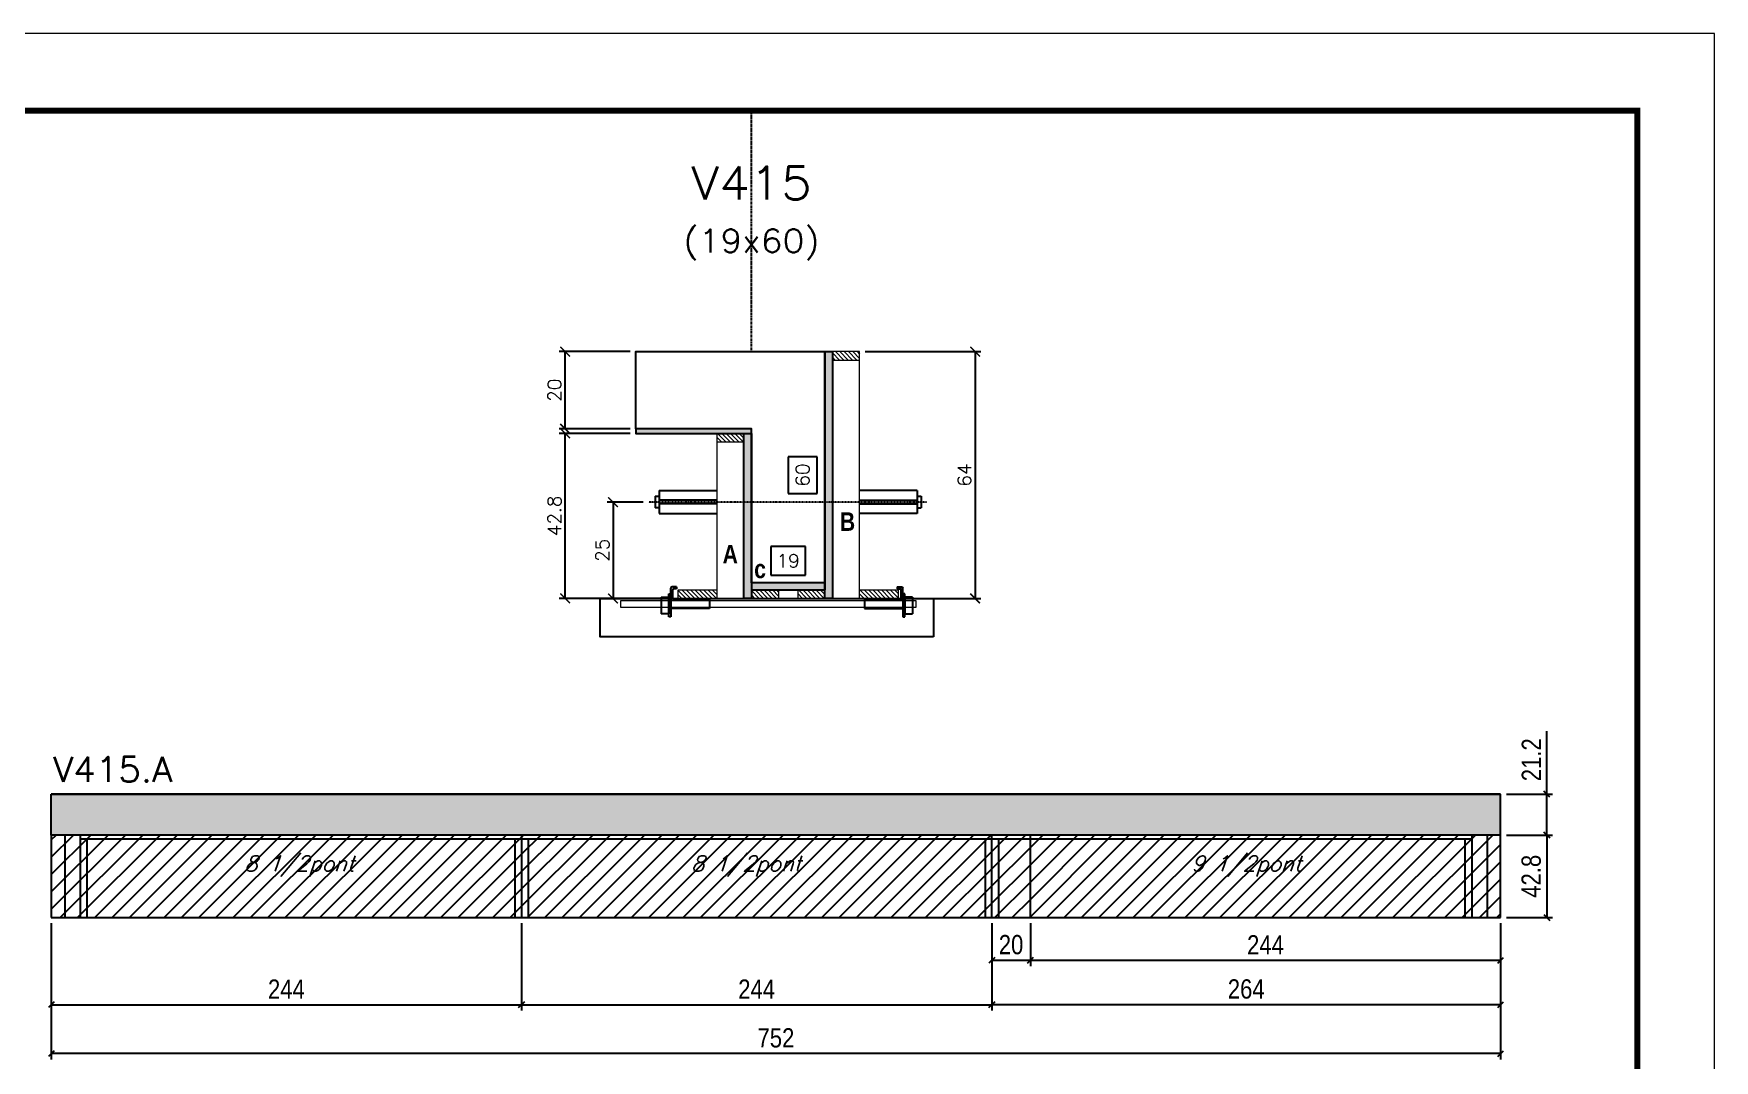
# Model space of a CAD drawing. Extents: x 137137 to 143418, y 10464 to 34486.
# Drawn here: x 137750 to 138622, y 24765 to 25297 of the extents above; entities that cross this region are included whole.
import ezdxf
from ezdxf.enums import TextEntityAlignment as Align

# ---------------------------------------------------------------- set-up
doc = ezdxf.new("R2010")
doc.units = 0
doc.linetypes.add('DASHED', pattern=[0.75, 0.5, -0.25])
doc.linetypes.add('HIDDEN', pattern=[0.375, 0.25, -0.125])
for name, color, linetype in [('barrote', 251, 'Continuous'), ('COTA', 241, 'Continuous'), ('Cota Seção (2x)', 4, 'Continuous'), ('detalhes', 4, 'Continuous'), ('Painéis', 200, 'Continuous'), ('presilha', 1, 'Continuous'), ('Reaproveitamento', 251, 'Continuous'), ('SARR_2.2x7', 40, 'Continuous'), ('SARR_3.5x7', 81, 'Continuous'), ('TENSOR', 3, 'Continuous'), ('texto', 7, 'Continuous'), ('Texto de Titulo', 7, 'Continuous'), ('Texto Qtd Sarr', 242, 'Continuous')]:
    doc.layers.add(name, color=color, linetype=linetype)
for name, color, linetype, lineweight in [('CONCRETO', 251, 'Continuous', 25), ('Folhas', 255, 'Continuous', 9), ('Hachura', 251, 'Continuous', 9), ('Madeira', 126, 'Continuous', 18), ('SARRAFO DE PRESSAO', 251, 'DASHED', 9), ('SCO-___-LAJ', 2, 'Continuous', 0), ('Texto Seção', 7, 'Continuous', 15)]:
    doc.layers.add(name, color=color, linetype=linetype, lineweight=lineweight)
doc.styles.add('COTA TECNICA', font='techl___.ttf', dxfattribs={"height": 10})
doc.styles.add('REGUA-120', font='ROMANS.shx', dxfattribs={"height": 15})
doc.styles.add('Romans', font='romans.shx')
doc.styles.add('TECNICA', font='techb___.ttf', dxfattribs={"height": 10})
doc.dimstyles.new('Cota Seção (2x)', dxfattribs={"dimtxt": 7, "dimasz": 5, "dimexe": 3, "dimexo": 3, "dimgap": 2, "dimtad": 3, "dimdec": 1, "dimlfac": 0.5, "dimzin": 12, "dimdsep": 46, "dimtxsty": 'Romans', "dimblk": 'ARCHTICK', "dimcen": 0, "dimclrd": 4, "dimclre": 4, "dimclrt": 1, "dimadec": 1, "dimazin": 3, "dimtfac": 1, "dimtdec": 1, "dimtmove": 0, "dimatfit": 3, "dimldrblk": 'OBLIQUE', "dimfxl": 1, "dimtolj": 1, "dimtzin": 12, "dimarcsym": 0})
doc.dimstyles.new('Cota Seção interna', dxfattribs={"dimtxt": 7, "dimasz": 6, "dimexe": 0.18, "dimexo": 2, "dimgap": -4, "dimtad": 3, "dimdec": 1, "dimlfac": 0.5, "dimzin": 12, "dimdsep": 46, "dimtxsty": 'Romans', "dimblk": 'ARCHTICK', "dimcen": 0.09, "dimse1": 1, "dimse2": 1, "dimsd1": 1, "dimsd2": 1, "dimclrd": 180, "dimclre": 5, "dimclrt": 1, "dimadec": 0, "dimazin": 3, "dimtfac": 1, "dimtdec": 1, "dimtofl": 0, "dimtmove": 0, "dimatfit": 3, "dimldrblk": 'ARCHTICK', "dimfxl": 1, "dimtolj": 1, "dimtzin": 0, "dimarcsym": 0})
doc.dimstyles.new('PAINEL', dxfattribs={"dimtxt": 10, "dimasz": 3, "dimexe": 3, "dimexo": 3, "dimgap": 3, "dimtad": 1, "dimdec": 1, "dimzin": 12, "dimdsep": 46, "dimtxsty": 'COTA TECNICA', "dimblk1": 'OBLIQUE', "dimblk2": 'OBLIQUE', "dimsah": 1, "dimcen": 0.9, "dimclrd": 4, "dimclre": 4, "dimclrt": 240, "dimadec": 1, "dimazin": 3, "dimtfac": 1, "dimtdec": 1, "dimtmove": 0, "dimatfit": 3, "dimfxl": 1, "dimtolj": 1, "dimtzin": 12, "dimarcsym": 0})
pattern_1 = [(45, (-4700.663, -8040.026), (-4.49012806, 4.49012806), [])]

# ---------------------------------------------------------------- blocks, each defined once
blk = doc.blocks.new('9999999999')
at = {"layer": 'Folhas'}
blk.add_lwpolyline([(98138.98, 34190.21), (99623.98, 34190.21), (99623.98, 35240.21), (98138.98, 35240.21)], close=True, dxfattribs=at)
at = {"layer": 'Folhas', "color": 30, "const_width": 3}
blk.add_lwpolyline([(98213.98, 34230.21), (99583.98, 34230.21), (99583.98, 35200.21), (98213.98, 35200.21)], close=True, dxfattribs=at)
blk = doc.blocks.new('_Oblique')
at = {"color": 0, "linetype": 'ByBlock', "lineweight": -2}
blk.add_line((-0.5, -0.5), (0.5, 0.5), dxfattribs=at)
blk = doc.blocks.new('*D699')
at = {"layer": 'COTA', "color": 4, "linetype": 'ByBlock', "lineweight": -2, "transparency": 16777216}
for p, q in [((137759.38, 24835.61), (137759.38, 24790.38)), ((138003.38, 24835.61), (138003.38, 24790.38)), ((137759.38, 24793.38), (138003.38, 24793.38))]:
    blk.add_line(p, q, dxfattribs=at)
at = {"layer": 'Defpoints', "color": 0, "linetype": 'ByBlock', "transparency": 16777216}
for p in [(137759.38, 24838.61), (138003.38, 24838.61), (138003.38, 24793.38)]:
    blk.add_point(p, dxfattribs=at)
at = {"layer": 'COTA', "color": 4, "linetype": 'ByBlock', "lineweight": -2, "transparency": 16777216, "xscale": 3, "yscale": 3, "zscale": 3, "rotation": 180}
blk.add_blockref('_Oblique', (137759.38, 24793.38), dxfattribs=at)
at = {"layer": 'COTA', "color": 4, "linetype": 'ByBlock', "lineweight": -2, "transparency": 16777216, "xscale": 3, "yscale": 3, "zscale": 3}
blk.add_blockref('_Oblique', (138003.38, 24793.38), dxfattribs=at)
at = {"layer": 'COTA', "color": 240, "linetype": 'ByBlock', "transparency": 16777216, "insert": (137881.38, 24801.46), "char_height": 10, "attachment_point": 5, "style": 'COTA TECNICA'}
blk.add_mtext('\\A1;244', dxfattribs=at)
blk = doc.blocks.new('*D700')
at = {"layer": 'COTA', "color": 4, "linetype": 'ByBlock', "lineweight": -2, "transparency": 16777216}
for p, q in [((138003.38, 24835.61), (138003.38, 24790.38)), ((138247.38, 24835.61), (138247.38, 24790.38)), ((138003.38, 24793.38), (138247.38, 24793.38))]:
    blk.add_line(p, q, dxfattribs=at)
at = {"layer": 'Defpoints', "color": 0, "linetype": 'ByBlock', "transparency": 16777216}
for p in [(138003.38, 24838.61), (138247.38, 24838.61), (138247.38, 24793.38)]:
    blk.add_point(p, dxfattribs=at)
at = {"layer": 'COTA', "color": 4, "linetype": 'ByBlock', "lineweight": -2, "transparency": 16777216, "xscale": 3, "yscale": 3, "zscale": 3, "rotation": 180}
blk.add_blockref('_Oblique', (138003.38, 24793.38), dxfattribs=at)
at = {"layer": 'COTA', "color": 4, "linetype": 'ByBlock', "lineweight": -2, "transparency": 16777216, "xscale": 3, "yscale": 3, "zscale": 3}
blk.add_blockref('_Oblique', (138247.38, 24793.38), dxfattribs=at)
at = {"layer": 'COTA', "color": 240, "linetype": 'ByBlock', "transparency": 16777216, "insert": (138125.38, 24801.46), "char_height": 10, "attachment_point": 5, "style": 'COTA TECNICA'}
blk.add_mtext('\\A1;244', dxfattribs=at)
blk = doc.blocks.new('*D701')
at = {"layer": 'COTA', "color": 4, "linetype": 'ByBlock', "lineweight": -2, "transparency": 16777216}
for p, q in [((138247.38, 24835.61), (138247.38, 24790.38)), ((138511.38, 24835.61), (138511.38, 24790.38)), ((138511.38, 24793.38), (138247.38, 24793.38))]:
    blk.add_line(p, q, dxfattribs=at)
at = {"layer": 'Defpoints', "color": 0, "linetype": 'ByBlock', "transparency": 16777216}
for p in [(138247.38, 24838.61), (138511.38, 24838.61), (138247.38, 24793.38)]:
    blk.add_point(p, dxfattribs=at)
at = {"layer": 'COTA', "color": 4, "linetype": 'ByBlock', "lineweight": -2, "transparency": 16777216, "xscale": 3, "yscale": 3, "zscale": 3, "rotation": 180}
blk.add_blockref('_Oblique', (138247.38, 24793.38), dxfattribs=at)
at = {"layer": 'COTA', "color": 4, "linetype": 'ByBlock', "lineweight": -2, "transparency": 16777216, "xscale": 3, "yscale": 3, "zscale": 3}
blk.add_blockref('_Oblique', (138511.38, 24793.38), dxfattribs=at)
at = {"layer": 'COTA', "color": 240, "linetype": 'ByBlock', "transparency": 16777216, "insert": (138379.38, 24801.49), "char_height": 10, "attachment_point": 5, "style": 'COTA TECNICA'}
blk.add_mtext('\\A1;264', dxfattribs=at)
blk = doc.blocks.new('*D702')
at = {"layer": 'COTA', "color": 4, "linetype": 'ByBlock', "lineweight": -2, "transparency": 16777216}
for p, q in [((138267.38, 24835.61), (138267.38, 24813.39)), ((138511.38, 24835.61), (138511.38, 24813.39)), ((138511.38, 24816.39), (138267.38, 24816.39))]:
    blk.add_line(p, q, dxfattribs=at)
at = {"layer": 'Defpoints', "color": 0, "linetype": 'ByBlock', "transparency": 16777216}
for p in [(138267.38, 24838.61), (138511.38, 24838.61), (138267.38, 24816.39)]:
    blk.add_point(p, dxfattribs=at)
at = {"layer": 'COTA', "color": 4, "linetype": 'ByBlock', "lineweight": -2, "transparency": 16777216, "xscale": 3, "yscale": 3, "zscale": 3, "rotation": 180}
blk.add_blockref('_Oblique', (138267.38, 24816.39), dxfattribs=at)
at = {"layer": 'COTA', "color": 4, "linetype": 'ByBlock', "lineweight": -2, "transparency": 16777216, "xscale": 3, "yscale": 3, "zscale": 3}
blk.add_blockref('_Oblique', (138511.38, 24816.39), dxfattribs=at)
at = {"layer": 'COTA', "color": 240, "linetype": 'ByBlock', "transparency": 16777216, "insert": (138389.38, 24824.46), "char_height": 10, "attachment_point": 5, "style": 'COTA TECNICA'}
blk.add_mtext('\\A1;244', dxfattribs=at)
blk = doc.blocks.new('*D703')
at = {"layer": 'COTA', "color": 4, "linetype": 'ByBlock', "lineweight": -2, "transparency": 16777216}
for p, q in [((138247.38, 24835.61), (138247.38, 24813.39)), ((138267.38, 24835.61), (138267.38, 24813.39)), ((138267.38, 24816.39), (138247.38, 24816.39))]:
    blk.add_line(p, q, dxfattribs=at)
at = {"layer": 'Defpoints', "color": 0, "linetype": 'ByBlock', "transparency": 16777216}
for p in [(138247.38, 24838.61), (138267.38, 24838.61), (138247.38, 24816.39)]:
    blk.add_point(p, dxfattribs=at)
at = {"layer": 'COTA', "color": 4, "linetype": 'ByBlock', "lineweight": -2, "transparency": 16777216, "xscale": 3, "yscale": 3, "zscale": 3, "rotation": 180}
blk.add_blockref('_Oblique', (138247.38, 24816.39), dxfattribs=at)
at = {"layer": 'COTA', "color": 4, "linetype": 'ByBlock', "lineweight": -2, "transparency": 16777216, "xscale": 3, "yscale": 3, "zscale": 3}
blk.add_blockref('_Oblique', (138267.38, 24816.39), dxfattribs=at)
at = {"layer": 'COTA', "color": 240, "linetype": 'ByBlock', "transparency": 16777216, "insert": (138257.38, 24824.49), "char_height": 10, "attachment_point": 5, "style": 'COTA TECNICA'}
blk.add_mtext('\\A1;20', dxfattribs=at)
blk = doc.blocks.new('*D714')
at = {"layer": 'COTA', "color": 4, "linetype": 'ByBlock', "lineweight": -2, "transparency": 16777216}
for p, q in [((138535.37, 24902.61), (138535.37, 24935.34)), ((138514.38, 24902.61), (138538.37, 24902.61)), ((138535.37, 24881.41), (138535.37, 24902.61)), ((138514.38, 24881.41), (138538.37, 24881.41))]:
    blk.add_line(p, q, dxfattribs=at)
at = {"layer": 'Defpoints', "color": 0, "linetype": 'ByBlock', "transparency": 16777216}
for p in [(138511.38, 24902.61), (138511.38, 24881.41), (138535.37, 24881.41)]:
    blk.add_point(p, dxfattribs=at)
at = {"layer": 'COTA', "color": 4, "linetype": 'ByBlock', "lineweight": -2, "transparency": 16777216, "xscale": 3, "yscale": 3, "zscale": 3}
for p, rotation in [((138535.37, 24902.61), 90), ((138535.37, 24881.41), 270)]:
    blk.add_blockref('_Oblique', p, dxfattribs=dict(at, rotation=rotation))
at = {"layer": 'COTA', "color": 240, "linetype": 'ByBlock', "transparency": 16777216, "insert": (138527.32, 24920.47), "char_height": 10, "attachment_point": 5, "rotation": 90, "style": 'COTA TECNICA'}
blk.add_mtext('\\A1;21.2', dxfattribs=at)
blk = doc.blocks.new('*D715')
at = {"layer": 'COTA', "color": 4, "linetype": 'ByBlock', "lineweight": -2, "transparency": 16777216}
for p, q in [((138514.38, 24881.41), (138538.37, 24881.41)), ((138535.37, 24881.41), (138535.37, 24838.61)), ((138514.38, 24838.61), (138538.37, 24838.61))]:
    blk.add_line(p, q, dxfattribs=at)
at = {"layer": 'Defpoints', "color": 0, "linetype": 'ByBlock', "transparency": 16777216}
for p in [(138511.38, 24881.41), (138511.38, 24838.61), (138535.37, 24838.61)]:
    blk.add_point(p, dxfattribs=at)
at = {"layer": 'COTA', "color": 4, "linetype": 'ByBlock', "lineweight": -2, "transparency": 16777216, "xscale": 3, "yscale": 3, "zscale": 3}
for p, rotation in [((138535.37, 24881.41), 90), ((138535.37, 24838.61), 270)]:
    blk.add_blockref('_Oblique', p, dxfattribs=dict(at, rotation=rotation))
at = {"layer": 'COTA', "color": 240, "linetype": 'ByBlock', "transparency": 16777216, "insert": (138527.28, 24860.01), "char_height": 10, "attachment_point": 5, "rotation": 90, "style": 'COTA TECNICA'}
blk.add_mtext('\\A1;42.8', dxfattribs=at)
blk = doc.blocks.new('titulo1')
at = {"layer": 'Defpoints', "color": 252, "linetype": 'HIDDEN', "ltscale": 2}
blk.add_line((0, 0), (0, 125), dxfattribs=at)
at = {"layer": 'Defpoints', "style": 'Romans', "oblique": 15}
blk.add_attdef('FOLHA', text='', height=10, dxfattribs=at).set_placement((0, 15.58), align=Align.MIDDLE_CENTER)
at = {"layer": 'Texto Qtd Sarr', "color": 3, "style": 'Romans', "oblique": 15}
for tag, height, p in [('TITULO', 17, (0, 71.45)), ('SEÇÃO', 12, (0, 41.55))]:
    blk.add_attdef(tag, text='', height=height, dxfattribs=at).set_placement(p, align=Align.MIDDLE_CENTER)
blk = doc.blocks.new('_ArchTick')
at = {"color": 0, "linetype": 'ByBlock', "const_width": 0.15}
blk.add_lwpolyline([(-0.5, -0.5), (0.5, 0.5)], dxfattribs=at)
blk = doc.blocks.new('*D716')
at = {"layer": 'COTA', "color": 4, "lineweight": -2, "transparency": 16777216}
for p, q in [((138059.72, 25089.78), (138023, 25089.78)), ((138026, 25004.18), (138026, 25089.78)), ((138077.32, 25004.18), (138023, 25004.18))]:
    blk.add_line(p, q, dxfattribs=at)
at = {"layer": 'Defpoints', "color": 0, "transparency": 16777216}
for p in [(138026, 25089.78), (138062.72, 25089.78), (138080.32, 25004.18)]:
    blk.add_point(p, dxfattribs=at)
at = {"layer": 'COTA', "color": 4, "lineweight": -2, "transparency": 16777216, "xscale": 5, "yscale": 5, "zscale": 5}
for p, rotation in [((138026, 25089.78), 90), ((138026, 25004.18), 270)]:
    blk.add_blockref('_ArchTick', p, dxfattribs=dict(at, rotation=rotation))
at = {"layer": 'COTA', "color": 1, "transparency": 16777216, "insert": (138020.5, 25046.98), "char_height": 7, "attachment_point": 5, "rotation": 90, "style": 'Romans'}
blk.add_mtext('\\A1;42.8', dxfattribs=at)
blk = doc.blocks.new('*D717')
at = {"layer": 'COTA', "color": 4, "lineweight": -2, "transparency": 16777216}
for p, q in [((138059.72, 25132.18), (138023, 25132.18)), ((138026, 25092.18), (138026, 25132.18)), ((138059.72, 25092.18), (138023, 25092.18))]:
    blk.add_line(p, q, dxfattribs=at)
at = {"layer": 'Defpoints', "color": 0, "transparency": 16777216}
for p in [(138026, 25132.18), (138062.72, 25132.18), (138062.72, 25092.18)]:
    blk.add_point(p, dxfattribs=at)
at = {"layer": 'COTA', "color": 4, "lineweight": -2, "transparency": 16777216, "xscale": 5, "yscale": 5, "zscale": 5}
for p, rotation in [((138026, 25132.18), 90), ((138026, 25092.18), 270)]:
    blk.add_blockref('_ArchTick', p, dxfattribs=dict(at, rotation=rotation))
at = {"layer": 'COTA', "color": 1, "transparency": 16777216, "insert": (138020.5, 25112.18), "char_height": 7, "attachment_point": 5, "rotation": 90, "style": 'Romans'}
blk.add_mtext('\\A1;20', dxfattribs=at)
blk = doc.blocks.new('*D718')
at = {"layer": 'Cota Seção (2x)', "color": 180, "lineweight": -2, "transparency": 16777216}
for p, q in [((138156.72, 25077.68), (138141.72, 25077.68)), ((138141.72, 25077.68), (138141.72, 25058.68)), ((138156.72, 25058.68), (138156.72, 25077.68)), ((138141.72, 25058.68), (138156.72, 25058.68))]:
    blk.add_line(p, q, dxfattribs=at)
at = {"layer": 'Defpoints', "color": 0, "transparency": 16777216}
for p in [(138122.72, 25132.18), (138160.72, 25132.18), (138122.72, 25012.18)]:
    blk.add_point(p, dxfattribs=at)
at = {"layer": 'Cota Seção (2x)', "color": 1, "transparency": 16777216, "insert": (138149.22, 25068.18), "char_height": 7, "attachment_point": 5, "rotation": 90, "style": 'Romans'}
blk.add_mtext('\\A1;60', dxfattribs=at)
blk = doc.blocks.new('PRESILHA METÁLICA 1')
at = {"layer": 'presilha'}
for p, q in [((6, 15.5), (7.5, 15.5)), ((6, -2.5), (6, 15.5)), ((7.5, 10.6), (7.5, 19.9)), ((7.5, 15.5), (7.5, -2.5)), ((12, 21), (8.6, 21)), ((9, 11.6), (9, 18.9)), ((12, 19.5), (9.6, 19.5)), ((12, 21), (12, 19.5)), ((0, 13), (6, 13)), ((0, 13), (0, 0)), ((6, 0), (0, 0)), ((6, 13), (6, 0)), ((37.5, 4.1), (7.5, 4.1)), ((37.5, 11), (9.6, 11)), ((37.5, 11), (37.5, 4.1)), ((7.5, -2.5), (6, -2.5))]:
    blk.add_line(p, q, dxfattribs=at)
for centre, radius, start, end in [((8.6, 19.9), 1.14, 90, 180), ((9.6, 18.9), 0.57, 90, 180), ((9.6, 11.6), 0.57, 180, 270)]:
    blk.add_arc(centre, radius, start, end, dxfattribs=at)
blk = doc.blocks.new('*D719')
at = {"layer": 'Cota Seção (2x)', "color": 180, "lineweight": -2, "transparency": 16777216}
for p, q in [((138150.72, 25031.18), (138132.72, 25031.18)), ((138132.72, 25031.18), (138132.72, 25016.18)), ((138150.72, 25016.18), (138150.72, 25031.18)), ((138132.72, 25016.18), (138150.72, 25016.18))]:
    blk.add_line(p, q, dxfattribs=at)
at = {"layer": 'Defpoints', "color": 0, "transparency": 16777216}
for p in [(138122.72, 25012.18), (138122.72, 25004.18), (138160.72, 25004.18)]:
    blk.add_point(p, dxfattribs=at)
at = {"layer": 'Cota Seção (2x)', "color": 1, "transparency": 16777216, "insert": (138141.72, 25023.68), "char_height": 7, "attachment_point": 5, "style": 'Romans'}
blk.add_mtext('\\A1;19', dxfattribs=at)
blk = doc.blocks.new('*D720')
at = {"layer": 'COTA', "color": 4, "lineweight": -2, "transparency": 16777216}
for p, q in [((138181.72, 25132.18), (138241.69, 25132.18)), ((138238.69, 25132.18), (138238.69, 25004.18)), ((138181.72, 25004.18), (138241.69, 25004.18))]:
    blk.add_line(p, q, dxfattribs=at)
at = {"layer": 'Defpoints', "color": 0, "transparency": 16777216}
for p in [(138178.72, 25132.18), (138178.72, 25004.18), (138238.69, 25004.18)]:
    blk.add_point(p, dxfattribs=at)
at = {"layer": 'COTA', "color": 4, "lineweight": -2, "transparency": 16777216, "xscale": 5, "yscale": 5, "zscale": 5}
for p, rotation in [((138238.69, 25132.18), 90), ((138238.69, 25004.18), 270)]:
    blk.add_blockref('_ArchTick', p, dxfattribs=dict(at, rotation=rotation))
at = {"layer": 'COTA', "color": 1, "transparency": 16777216, "insert": (138233.19, 25068.18), "char_height": 7, "attachment_point": 5, "rotation": 90, "style": 'Romans'}
blk.add_mtext('\\A1;64', dxfattribs=at)
blk = doc.blocks.new('*D721')
at = {"layer": 'COTA', "color": 4, "lineweight": -2, "transparency": 16777216}
for p, q in [((138066.42, 25054.15), (138047.86, 25054.15)), ((138050.86, 25054.15), (138050.86, 25004.18)), ((138066.42, 25004.18), (138047.86, 25004.18))]:
    blk.add_line(p, q, dxfattribs=at)
at = {"layer": 'Defpoints', "color": 0, "transparency": 16777216}
for p in [(138069.42, 25054.15), (138050.86, 25004.18), (138069.42, 25004.18)]:
    blk.add_point(p, dxfattribs=at)
at = {"layer": 'COTA', "color": 4, "lineweight": -2, "transparency": 16777216, "xscale": 5, "yscale": 5, "zscale": 5}
for p, rotation in [((138050.86, 25054.15), 90), ((138050.86, 25004.18), 270)]:
    blk.add_blockref('_ArchTick', p, dxfattribs=dict(at, rotation=rotation))
at = {"layer": 'COTA', "color": 1, "transparency": 16777216, "insert": (138045.36, 25029.16), "char_height": 7, "attachment_point": 5, "rotation": 90, "style": 'Romans'}
blk.add_mtext('\\A1;25', dxfattribs=at)
blk = doc.blocks.new('*D788')
at = {"layer": 'COTA', "color": 4, "lineweight": -2, "ltscale": 25, "transparency": 16777216}
for p, q in [((137759.38, 24835.61), (137759.38, 24765.02)), ((138511.38, 24835.61), (138511.38, 24765.02)), ((138511.38, 24768.02), (137759.38, 24768.02))]:
    blk.add_line(p, q, dxfattribs=at)
at = {"layer": 'Defpoints', "color": 0, "ltscale": 25, "transparency": 16777216}
for p in [(137759.38, 24838.61), (138511.38, 24838.61), (137759.38, 24768.02)]:
    blk.add_point(p, dxfattribs=at)
at = {"layer": 'COTA', "color": 4, "lineweight": -2, "ltscale": 25, "transparency": 16777216, "xscale": 3, "yscale": 3, "zscale": 3, "rotation": 180}
blk.add_blockref('_Oblique', (137759.38, 24768.02), dxfattribs=at)
at = {"layer": 'COTA', "color": 4, "lineweight": -2, "ltscale": 25, "transparency": 16777216, "xscale": 3, "yscale": 3, "zscale": 3}
blk.add_blockref('_Oblique', (138511.38, 24768.02), dxfattribs=at)
at = {"layer": 'COTA', "color": 240, "ltscale": 25, "transparency": 16777216, "insert": (138135.38, 24776.13), "char_height": 10, "attachment_point": 5, "style": 'COTA TECNICA'}
blk.add_mtext('\\A1;752', dxfattribs=at)

msp = doc.modelspace()

# ---------------------------------------------------------------- hatches: boundary and pattern name
at = {"layer": 'COTA', "linetype": 'ByBlock'}
h = msp.add_hatch(dxfattribs=at)
h.set_pattern_fill('AR-CONC', color=256, scale=0.03)
h.set_pattern_definition([(50, (-4700.663, -8040.0258), (5.46554007, -0.47817257), [0.5715, -6.2865]), (355, (-4700.663, -8040.026), (-1.05730264, 5.73170536), [0.4572, -5.02921753]), (100.4514447, (-4700.2074, -8040.0656), (4.40823741, 5.25353256), [0.48570026, -5.34270734]), (46.1842, (-4700.663, -8038.502), (8.13237123, -1.26126984), [0.85725, -9.42975]), (96.6355576, (-4699.985, -8038.607), (7.12212402, 7.42278374), [0.7285507, -8.01406824]), (351.184151, (-4700.663, -8038.502), (7.122124, 7.42278374), [0.685799, -7.54379196]), (21, (-4699.901, -8038.8828), (4.54843174, -3.06795595), [0.5715, -6.2865]), (326, (-4699.901, -8038.883), (1.85406085, 5.52563898), [0.4572, -5.0292]), (71.451445, (-4699.522, -8039.1384), (6.40249258, 2.45768307), [0.48570026, -5.34269813]), (37.5, (-4700.6629, -8040.0258), (0.092658098, 2.536651166), [0, -4.96824, 0, -5.1054, 0, -5.04825]), (7.5, (-4700.663, -8040.0258), (2.004589875, 3.005417245), [0, -2.91084, 0, -4.85394, 0, -1.92405]), (327.5, (-4702.3621, -8040.0258), (4.067717855, -0.17186232), [0, -1.905, 0, -5.9436, 0, -7.8867]), (317.5, (-4703.124, -8040.0258), (4.44387544, 0.76279473), [0, -2.4765, 0, -3.94716, 0, -5.6007])])
h.paths.add_polyline_path([(137759.38, 24902.61), (137759.38, 24881.41), (138511.38, 24881.41), (138511.38, 24902.61)])
at = {"layer": 'Hachura'}
h = msp.add_hatch(color=256, dxfattribs=at)
h.dxf.hatch_style = 1
h.paths.add_polyline_path([(138160.72, 25132.18), (138164.72, 25132.18), (138164.72, 25004.18), (138160.72, 25004.18)])
h = msp.add_hatch(dxfattribs=at)
h.set_pattern_fill('ANSI31', color=256, scale=0.5, angle=270, style=0)
h.set_pattern_definition([(315, (160972.5427, 16824.5315), (1.12253202, 1.12253202), [])])
h.paths.add_polyline_path([(138178.72, 25127.78), (138178.72, 25132.18), (138164.72, 25132.18), (138164.72, 25127.78)])
h = msp.add_hatch(color=256, dxfattribs=at)
h.dxf.hatch_style = 1
h.paths.add_polyline_path([(138122.72, 25089.78), (138122.72, 25092.18), (138062.72, 25092.18), (138062.72, 25089.78)])
h = msp.add_hatch(dxfattribs=at)
h.set_pattern_fill('ANSI31', color=256, scale=0.5, angle=270, style=0)
h.set_pattern_definition([(315, (161032.5427, 16782.1315), (1.12253202, 1.12253202), [])])
h.paths.add_polyline_path([(138118.72, 25085.38), (138118.72, 25089.78), (138104.72, 25089.78), (138104.72, 25085.38)])
h = msp.add_hatch(color=256, dxfattribs=at)
h.dxf.hatch_style = 1
h.paths.add_polyline_path([(138118.72, 25089.78), (138122.72, 25089.78), (138122.72, 25004.18), (138118.72, 25004.18)])
h = msp.add_hatch(color=256, dxfattribs=at)
h.dxf.hatch_style = 1
h.paths.add_polyline_path([(138160.72, 25008.58), (138160.72, 25012.18), (138122.72, 25012.18), (138122.72, 25008.58)])
h = msp.add_hatch(dxfattribs=at)
h.set_pattern_fill('ANSI31', color=256, scale=0.5, angle=270, style=0)
h.set_pattern_definition([(315, (161032.5427, 16774.5315), (1.12253202, 1.12253202), [])])
h.paths.add_polyline_path([(138084.72, 25004.18), (138084.72, 25008.58), (138104.72, 25008.58), (138104.72, 25004.18)])
h = msp.add_hatch(dxfattribs=at)
h.set_pattern_fill('ANSI31', color=256, scale=0.5, angle=270, style=0)
h.set_pattern_definition([(315, (161041.3427, 16774.5315), (1.12253202, 1.12253202), [])])
h.paths.add_polyline_path([(138122.72, 25004.18), (138122.72, 25008.58), (138136.72, 25008.58), (138136.72, 25004.18)])
h = msp.add_hatch(dxfattribs=at)
h.set_pattern_fill('ANSI31', color=256, scale=0.5, angle=270, style=0)
h.set_pattern_definition([(315, (161041.3448, 16774.5315), (1.12253202, 1.12253202), [])])
h.paths.add_polyline_path([(138160.72, 25004.18), (138160.72, 25008.58), (138146.72, 25008.58), (138146.72, 25004.18)])
h = msp.add_hatch(dxfattribs=at)
h.set_pattern_fill('ANSI31', color=256, scale=0.5, angle=270, style=0)
h.set_pattern_definition([(315, (160938.5427, 16774.5315), (1.12253202, 1.12253202), [])])
h.paths.add_polyline_path([(138178.72, 25004.18), (138178.72, 25008.58), (138198.72, 25008.58), (138198.72, 25004.18)])
at = {"layer": 'Reaproveitamento', "linetype": 'ByBlock'}
h = msp.add_hatch(dxfattribs=at)
h.set_pattern_fill('ANSI31', color=256, scale=2)
h.set_pattern_definition(pattern_1)
h.paths.add_polyline_path([(137759.38, 24881.41), (137759.38, 24838.61), (138003.38, 24838.61), (138003.38, 24881.41)])
h = msp.add_hatch(dxfattribs=at)
h.set_pattern_fill('ANSI31', color=256, scale=2)
h.set_pattern_definition(pattern_1)
h.paths.add_polyline_path([(138247.38, 24838.61), (138247.38, 24881.41), (138003.38, 24881.41), (138003.38, 24838.61)])
h = msp.add_hatch(dxfattribs=at)
h.set_pattern_fill('ANSI31', color=256, scale=2)
h.set_pattern_definition(pattern_1)
h.paths.add_polyline_path([(138267.38, 24881.41), (138247.38, 24881.41), (138247.38, 24838.61), (138267.38, 24838.61)])
h = msp.add_hatch(dxfattribs=at)
h.set_pattern_fill('ANSI31', color=256, scale=2)
h.set_pattern_definition(pattern_1)
h.paths.add_polyline_path([(138511.38, 24838.61), (138511.38, 24881.41), (138267.38, 24881.41), (138267.38, 24838.61)])

# ---------------------------------------------------------------- linework, layer by layer
at = {"ltscale": 3}
for p, q in [((138072.72, 25057.15), (138072.72, 25051.15)), ((138072.72, 25057.15), (138074.72, 25057.15)), ((138074.72, 25060.15), (138074.72, 25048.15)), ((138074.72, 25060.15), (138104.72, 25060.15)), ((138104.72, 25055.15), (138074.72, 25055.15)), ((138208.72, 25060.15), (138178.72, 25060.15)), ((138178.72, 25055.15), (138208.72, 25055.15)), ((138208.72, 25060.15), (138208.72, 25048.15)), ((138208.72, 25057.15), (138210.72, 25057.15)), ((138210.72, 25057.15), (138210.72, 25051.15)), ((138074.72, 25051.15), (138072.72, 25051.15)), ((138104.72, 25053.15), (138074.72, 25053.15)), ((138074.72, 25048.15), (138104.72, 25048.15)), ((138178.72, 25053.15), (138208.72, 25053.15)), ((138208.72, 25048.15), (138178.72, 25048.15)), ((138208.72, 25051.15), (138210.72, 25051.15))]:
    msp.add_line(p, q, dxfattribs=at)
at = {"layer": 'barrote'}
msp.add_lwpolyline([(138217.09, 24984.18), (138044.12, 24984.18), (138044.12, 25004.18), (138217.09, 25004.18)], close=True, dxfattribs=at)
at = {"layer": 'CONCRETO'}
msp.add_lwpolyline([(138122.72, 25092.18), (138062.72, 25092.18), (138062.72, 25132.18), (138122.72, 25132.18), (138122.72, 25132.18), (138160.72, 25132.18), (138160.72, 25008.58), (138160.72, 25008.58), (138160.72, 25012.18), (138122.72, 25012.18)], close=True, dxfattribs=at)
at = {"layer": 'COTA', "linetype": 'ByBlock'}
for p, q in [((138511.38, 24902.61), (137759.38, 24902.61)), ((137759.38, 24881.41), (137759.38, 24902.61)), ((137759.38, 24902.61), (138511.38, 24902.61)), ((138511.38, 24881.41), (138511.38, 24902.61))]:
    msp.add_line(p, q, dxfattribs=at)
at = {"layer": 'Madeira'}
for points in [[(138178.72, 25127.78), (138178.72, 25132.18), (138164.72, 25132.18), (138164.72, 25127.78)], [(138178.72, 25132.18), (138164.72, 25132.18), (138164.72, 25004.18), (138178.72, 25004.18)], [(138118.72, 25085.38), (138118.72, 25089.78), (138104.72, 25089.78), (138104.72, 25085.38)], [(138118.72, 25089.78), (138104.72, 25089.78), (138104.72, 25004.18), (138118.72, 25004.18)], [(138084.72, 25004.18), (138084.72, 25008.58), (138104.72, 25008.58), (138104.72, 25004.18)], [(138122.72, 25004.18), (138122.72, 25008.58), (138136.72, 25008.58), (138136.72, 25004.18)], [(138160.72, 25004.18), (138160.72, 25008.58), (138146.72, 25008.58), (138146.72, 25004.18)], [(138178.72, 25004.18), (138178.72, 25008.58), (138198.72, 25008.58), (138198.72, 25004.18)]]:
    msp.add_lwpolyline(points, close=True, dxfattribs=at)
at = {"layer": 'Painéis', "linetype": 'ByBlock'}
for p, q in [((137759.38, 24881.41), (137759.38, 24838.61)), ((138511.38, 24881.41), (137759.38, 24881.41)), ((138003.38, 24881.41), (138003.38, 24838.61)), ((138247.38, 24838.61), (138247.38, 24881.41)), ((138267.38, 24838.61), (138267.38, 24881.41)), ((138511.38, 24838.61), (138511.38, 24881.41)), ((137759.38, 24838.61), (138511.38, 24838.61))]:
    msp.add_line(p, q, dxfattribs=at)
at = {"layer": 'Painéis'}
for points in [[(138160.72, 25132.18), (138164.72, 25132.18), (138164.72, 25004.18), (138160.72, 25004.18)], [(138122.72, 25089.78), (138122.72, 25092.18), (138062.72, 25092.18), (138062.72, 25089.78)], [(138118.72, 25089.78), (138122.72, 25089.78), (138122.72, 25004.18), (138118.72, 25004.18)], [(138160.72, 25008.58), (138160.72, 25012.18), (138122.72, 25012.18), (138122.72, 25008.58)]]:
    msp.add_lwpolyline(points, close=True, dxfattribs=at)
at = {"layer": 'SARR_2.2x7', "linetype": 'Continuous'}
for p, q in [((137766.38, 24881.41), (137766.38, 24838.61)), ((138504.38, 24881.41), (138504.38, 24838.61)), ((138003.38, 24879.21), (137774.38, 24879.21)), ((138247.38, 24879.21), (138003.38, 24879.21)), ((138496.38, 24879.21), (138247.38, 24879.21))]:
    msp.add_line(p, q, dxfattribs=at)
at = {"layer": 'SARR_3.5x7'}
for p, q in [((137774.38, 24881.41), (137774.38, 24838.61)), ((138496.38, 24881.41), (138496.38, 24838.61)), ((137777.88, 24879.21), (137777.88, 24838.61)), ((137999.88, 24879.21), (137999.88, 24838.61)), ((138006.88, 24879.21), (138006.88, 24838.61)), ((138243.88, 24879.21), (138243.88, 24838.61)), ((138250.88, 24879.21), (138250.88, 24838.61)), ((138492.88, 24879.21), (138492.88, 24838.61))]:
    msp.add_line(p, q, dxfattribs=at)
at = {"layer": 'SCO-___-LAJ', "color": 1}
msp.add_lwpolyline([(138208.08, 25002.84), (138054.78, 25002.84), (138054.78, 24999.64), (138208.08, 24999.64)], close=True, dxfattribs=at)
at = {"layer": 'TENSOR', "linetype": 'HIDDEN', "ltscale": 0.5}
msp.add_line((138213.72, 25054.15), (138069.42, 25054.15), dxfattribs=at)

# ---------------------------------------------------------------- block references
at = {"layer": 'presilha', "yscale": 0.6666666666666666, "zscale": 0.6666666666666666}
for p, xscale in [((138075.85, 24996.21), 0.6666666666666666), ((138206.3, 24996.21), -0.6666666666666666)]:
    msp.add_blockref('PRESILHA METÁLICA 1', p, dxfattribs=dict(at, xscale=xscale))
at = {"layer": 'SARRAFO DE PRESSAO', "color": 6, "linetype": 'ByBlock'}
msp.add_blockref('9999999999', (38998.31, -9943.03), dxfattribs=at)
at = {"layer": 'Texto Seção'}
ref = msp.add_blockref('titulo1', (138122.72, 25132.18), dxfattribs=at)
ref.add_attrib('TITULO', 'V415', dxfattribs={"layer": 'Texto de Titulo', "color": 7, "height": 17, "style": 'Romans', "width": 1.1}).set_placement((138122.72, 25219.68), align=Align.MIDDLE_CENTER)
ref.add_attrib('SEÇÃO', '(19x60)', dxfattribs={"layer": 'Texto de Titulo', "color": 7, "height": 12, "style": 'Romans', "width": 1.1}).set_placement((138122.72, 25189.68), align=Align.MIDDLE_CENTER)

# ---------------------------------------------------------------- texts
at = {"layer": 'detalhes', "style": 'TECNICA'}
for s, p in [('B', (138168.55, 25039.21)), ('A', (138107.72, 25022.36)), ('c', (138124.1, 25014.67))]:
    msp.add_text(s, height=9.6, dxfattribs=at).set_placement(p)
at = {"layer": 'texto', "color": 2, "char_height": 8, "attachment_point": 5, "style": 'Romans'}
for s, insert in [('{\\Q19;\\C256;8 1/2pont}', (137888.1, 24865.3)), ('{\\Q19;\\C256;8 1/2pont}', (138119.92, 24865.3)), ('{\\Q19;\\C256;9 1/2pont}', (138379.43, 24865.3))]:
    msp.add_mtext(s, dxfattribs=dict(at, insert=insert))
at = {"layer": 'Texto Seção', "style": 'REGUA-120', "width": 1.05}
msp.add_text('V415.A', height=13, dxfattribs=at).set_placement((137760.24, 24908.96))

# ---------------------------------------------------------------- dimensions: what is measured, and where the dimension line sits
at = {"layer": 'COTA'}
for base, p1, p2, picture, middle in [((138026, 25132.18), (138062.72, 25092.18), (138062.72, 25132.18), '*D717', (138020.5, 25112.18)), ((138238.69, 25004.18), (138178.72, 25132.18), (138178.72, 25004.18), '*D720', (138233.19, 25068.18)), ((138026, 25089.78), (138080.32, 25004.18), (138062.72, 25089.78), '*D716', (138020.5, 25046.98)), ((138050.86, 25004.18), (138069.42, 25054.15), (138069.42, 25004.18), '*D721', (138045.36, 25029.16))]:
    dim = msp.add_linear_dim(base=base, p1=p1, p2=p2, angle=90, dimstyle='Cota Seção (2x)', dxfattribs=at)
    dim.commit()
    dim.dimension.update_dxf_attribs({"geometry": picture, "text_midpoint": middle})
at = {"layer": 'COTA', "linetype": 'ByBlock'}
dim = msp.add_linear_dim(base=(138535.37, 24881.41), p1=(138511.38, 24902.61), p2=(138511.38, 24881.41), angle=90, dimstyle='PAINEL', dxfattribs=at)
dim.commit()
dim.dimension.update_dxf_attribs({"geometry": '*D714', "text_midpoint": (138535.37, 24920.47), "dimtype": 160})
dim = msp.add_linear_dim(base=(138535.37, 24838.61), p1=(138511.38, 24881.41), p2=(138511.38, 24838.61), angle=90, dimstyle='PAINEL', dxfattribs=at)
dim.commit()
dim.dimension.update_dxf_attribs({"geometry": '*D715', "text_midpoint": (138527.28, 24860.01)})
for base, p1, p2, picture, middle in [((138003.38, 24793.38), (137759.38, 24838.61), (138003.38, 24838.61), '*D699', (137881.38, 24801.46)), ((138247.38, 24793.38), (138003.38, 24838.61), (138247.38, 24838.61), '*D700', (138125.38, 24801.46)), ((138247.38, 24793.38), (138511.38, 24838.61), (138247.38, 24838.61), '*D701', (138379.38, 24801.49)), ((138267.38, 24816.39), (138511.38, 24838.61), (138267.38, 24838.61), '*D702', (138389.38, 24824.46))]:
    dim = msp.add_linear_dim(base=base, p1=p1, p2=p2, dimstyle='PAINEL', dxfattribs=at)
    dim.commit()
    dim.dimension.update_dxf_attribs({"geometry": picture, "text_midpoint": middle})
at = {"layer": 'COTA', "ltscale": 25}
dim = msp.add_linear_dim(base=(137759.38, 24768.02), p1=(138511.38, 24838.61), p2=(137759.38, 24838.61), dimstyle='PAINEL', dxfattribs=at)
dim.commit()
dim.dimension.update_dxf_attribs({"geometry": '*D788', "text_midpoint": (138135.38, 24776.13)})
at = {"layer": 'COTA', "linetype": 'ByBlock'}
dim = msp.add_linear_dim(base=(138247.38, 24816.39), p1=(138267.38, 24838.61), p2=(138247.38, 24838.61), dimstyle='PAINEL', dxfattribs=at)
dim.commit()
dim.dimension.update_dxf_attribs({"geometry": '*D703', "text_midpoint": (138257.38, 24816.39), "dimtype": 160})
at = {"layer": 'Cota Seção (2x)'}
for base, p1, p2, angle, picture, middle in [((138160.72, 25132.18), (138122.72, 25012.18), (138122.72, 25132.18), 90, '*D718', (138160.72, 25068.18)), ((138122.72, 25012.18), (138160.72, 25004.18), (138122.72, 25004.18), 180, '*D719', (138141.72, 25012.18))]:
    dim = msp.add_linear_dim(base=base, p1=p1, p2=p2, angle=angle, dimstyle='Cota Seção interna', dxfattribs=at)
    dim.commit()
    dim.dimension.update_dxf_attribs({"geometry": picture, "text_midpoint": middle, "dimtype": 160})

doc.saveas('drawing.dxf')
